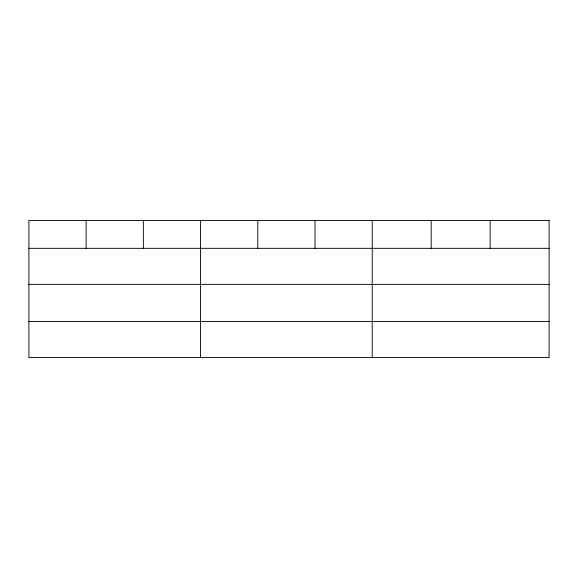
<?xml version="1.0" encoding="UTF-8"?>
<svg xmlns="http://www.w3.org/2000/svg" width="578" height="578" viewBox="0 0 578 578"><rect width="100%" height="100%" fill="white"/><g stroke="black" fill="none" stroke-linecap="round" stroke-linejoin="round"><path stroke-width="0.87" d="M28.9 248.33L549.1 248.33M28.9 284.376L549.1 284.376M28.9 321.512L549.1 321.512M490.144 220.442L490.144 248.33M431.188 220.442L431.188 248.33M372.232 220.442L372.232 357.558M315.01 220.442L315.01 248.33M257.788 220.442L257.788 248.33M200.566 220.442L200.566 357.558M143.344 220.442L143.344 248.33M86.122 220.442L86.122 248.33M549.1 220.442L28.9 220.442L28.9 357.558L549.1 357.558L549.1 220.442"/></g></svg>
